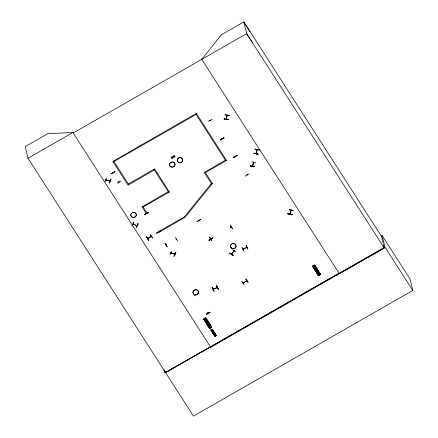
<?xml version="1.0" encoding="UTF-8"?>
<svg xmlns="http://www.w3.org/2000/svg" width="438" height="438" viewBox="0 0 438 438"><rect width="100%" height="100%" fill="white"/><g stroke="black" fill="none" stroke-linecap="round" stroke-linejoin="round"><path stroke-width="0.66" d="M226.238 119.185L227.158 115.035M226.397 119.016L227.311 115.063M250.333 165.81L254.62 166.67M254.62 166.681C254.85 166.845 249.868 166.966 250.339 165.772M258.102 154.149L253.805 153.147L258.053 154.351C250.979 152.867 253.706 152.895 258.113 154.127M287.843 213.99C301.103 216.427 278.897 211.778 292.124 214.877M287.881 213.711L292.162 214.582M252.491 165.931C252.994 167.842 254.889 156.432 252.37 166.04M289.912 213.941L290.224 213.673M290.17 214.155L291.221 210.065M216.826 287.492L216.865 287.656M217.314 287.667L217.215 287.372M246.955 247.41L242.871 248.976L243.178 248.636M242.833 248.833L242.991 249.145L243.353 248.817M246.944 247.246L246.55 247.569L246.906 247.076M253.564 162.657L253.717 162.334M289.989 214.16L291.073 210.037M224.141 118.933L228.455 119.519M224.13 118.818L224.103 119.114L228.483 119.618L224.141 118.895M148.088 238.327L147.956 238.179M243.002 282.937L246.769 280.753L246.495 280.933M246.534 281.103L246.649 280.61M210.919 238.349L211.083 238.71L211.034 238.387M230.864 227.18L231.149 226.999M231.111 226.829L231.171 227.196L231.007 226.84M231.839 253.722L231.614 254.215L231.428 253.876M250.344 165.914L254.648 166.769M233.136 255.513L229.594 253.186L233.284 255.343L229.715 252.918M225.11 114.855L229.435 115.583M259.307 149.911L255.031 149.008M257.024 149.703L255.836 153.404M257.029 150.02L257.183 149.692M255.781 162.766L251.516 161.803M289.047 209.769L293.389 210.443L289.025 209.676M291.111 210.202L291.16 210.673L290.925 210.388M113.103 172.588L113.201 172.939L112.949 172.818M166.046 244.941L166.352 244.99M176.262 239.471L176.109 239.126L176.421 239.356M242.915 248.981L242.898 248.757M229.441 115.528L225.088 114.756M105.109 181.869L106.472 177.927M105.826 179.689L105.892 180.056L105.93 179.668M106.22 179.75L106.182 180.133L106.308 179.859M110.978 179.142C110.223 178.343 109.046 183.155 109.593 183.084L110.967 179.131M110.748 179L109.418 183.024M146.741 213.218L147.026 213.777L146.648 213.465M158.446 231.779L158.638 231.669M158.332 231.707L158.425 231.417M158.666 231.877L158.463 231.582M210.41 120.45L210.3 120.751L210.081 120.401M210.443 120.658L210.103 120.439M221.918 138.742L221.721 138.43L222.071 138.605M221.852 138.353L222.099 138.813M198.923 220.582L199.274 220.812M235.195 156.607L235.556 156.864L235.272 156.311M196.197 294.977L196.377 295.053M246.972 174.866L247.054 174.685M207.694 312.989L207.913 313.34L207.891 312.929M259.258 150.075L254.971 149.232M133.645 222.28L131.947 226.134L133.804 222.263M133.305 224.333L133.147 224.212M137.954 223.681L136.273 227.618L138.173 223.834L137.932 223.67M136.273 227.618L138.162 223.829M169.917 254.79L171.597 250.941M170.787 252.66L170.836 253.027L170.825 252.671M175.737 252.288L174.056 256.225L175.956 252.436L175.715 252.277M174.056 256.225L175.791 252.381M257.111 150.103L256.849 149.845M253.531 162.317L253.657 162.701M146.325 237.018L148.761 240.363L146.506 236.81L148.761 240.363M241.847 281.295L244.108 284.755M209.517 237.089L211.559 240.665L209.375 237.166L211.751 240.451M212.299 287.509L214.034 291.128M243.731 250.919L242.006 247.12M233.788 250.875L233.936 251.215L234.231 250.843M151.499 236.547L151.362 236.23M243.079 283.096L243.386 282.718L242.959 282.959M242.959 282.773L243.095 283.063L246.829 280.72M231.111 227.021L230.821 227.371L230.744 226.988M230.859 227.344L231.187 226.95M235.94 251.965L232.43 249.578M118.78 181.896L119.032 182.016L118.933 181.666M119.032 181.984L118.884 181.671M201.743 59.36L221.393 34.761L243.84 21.9L381.416 236.235L382.971 242.761M184.77 217.412L159.262 232.189L158.83 231.516L184.371 216.881L211.269 183.615M184.338 216.739L185.055 217.347L211.948 184.08M166.199 244.809L166.205 245.253L166.21 244.826M176.147 239.296L176.24 239.055M176.394 239.394L176.306 239.066M204.141 318.793L203.911 319.012L209.797 328.462L210.218 328.221L204.141 318.793L210.213 328.232M204.3 318.787L210.076 328.265M211.39 327.58L205.323 318.147L211.1 327.744L211.351 327.602M205.592 318.081L211.505 327.525L205.564 318.087L205.865 317.917L211.746 327.383L205.865 317.917M211.773 327.361L205.696 317.933L203.774 319.012L209.55 328.599L211.603 327.372M209.572 328.593L203.769 319.006L209.676 328.451M216.208 335.656L215.863 335.875L211.954 329.562L212.26 329.338L216.224 335.65L214.916 336.346L215.272 336.203L211.335 329.896L210.979 330.066L214.828 336.45L216.317 335.623L212.375 329.321L211.089 330.038M216.202 335.628L212.156 329.349M312.743 266.156L318.656 275.59L312.579 266.167L318.366 275.759L320.419 274.533M313.115 265.948L319.023 275.392L318.733 275.551L312.82 266.107L313.126 265.937L319.006 275.403M320.167 274.763L314.303 265.286L314.002 265.455L319.943 274.894L314.051 265.433M314.681 265.078L320.578 274.533L314.681 265.078L314.281 265.308M319.91 274.9L320.419 274.538L314.517 265.127L320.589 274.522M246.977 247.426L242.953 249.145M105.865 179.854L109.894 180.949M148.044 238.507L147.896 238.168M151.449 236.558L151.4 236.208M246.824 280.928L246.753 280.599M133.042 224.223L133.453 224.344M133.42 224.53L133.393 224.141M171.203 253.131L171.17 252.748M203.665 319.149L209.588 328.577M204.059 318.924L209.928 328.39M205.219 318.289L211.143 327.717M205.323 318.147L211.258 327.613L205.351 318.169M210.908 330.142L214.861 336.433M212.003 329.502L212.359 329.338M215.945 335.804L212.195 329.431M312.48 266.309L318.404 275.737M312.946 265.997L318.869 275.431M314.134 265.308L320.074 274.774L314.166 265.329M243.408 282.921L243.309 282.57M246.567 247.382L246.517 247.196M213.487 288.932L213.624 289.304L213.602 288.981M217.237 287.722L213.295 289.239M338.996 273.197L165.564 372.546L27.988 158.211L72.916 132.473L73.239 132.977L246.638 33.644L243.84 21.9M154.324 169.982L128.071 185.186L112.818 161.419L196.388 113.382M154.641 168.882L128.35 183.938M147.184 213.284L146.478 213.853L142.027 206.928L168.285 191.724M169.462 191.97L143.171 207.032M212.397 183.451L211.685 184.026L204.278 172.479L225.422 160.204M226.599 160.45L205.417 172.583M150.42 234.659L152.616 238.13M150.393 234.664L152.796 238.037M151.444 236.378L147.573 238.403M147.781 238.661L151.482 236.52L151.302 236.219M245.718 278.99L248.154 282.439L245.926 278.968M380.978 236.181L382.15 235.513L410.039 278.968L412.782 290.471L193.481 416.1L165.586 372.639L165.263 371.276M165.586 372.639L384.887 247.016L382.15 235.513M114.909 171.592L111.033 173.776L114.931 171.691M111.077 173.837L114.92 171.652M117.05 183.144L120.937 181.036M210.459 346.825L164.661 372.82L163.905 369.65M384.329 248.154L339.319 273.701L201.42 58.856M208.203 121.403L212.047 119.229M223.949 137.724C216.892 142.421 220.982 138.501 224.092 138.003L220.128 139.996L223.966 137.756M233.197 157.406L237.166 155.43L233.208 157.412M237.144 155.381L233.29 157.543L237.166 155.43M144.77 214.467L148.613 212.244M144.792 214.511L148.602 212.227L144.754 214.401M249.069 173.974L245.253 176.18M156.673 232.961L160.527 230.81L160.664 231.078L156.815 233.251C156.935 231.866 165.679 228.39 156.694 233.06M196.952 221.442L200.796 219.268M197.045 221.584L200.911 219.46M230.306 225.198L232.501 228.674L230.295 225.192M211.023 238.529L210.563 238.776L210.913 238.787M210.738 238.88L211.143 238.65M208.981 240.177C213.635 236.849 214.62 237.544 209.09 240.369L212.791 237.905M212.841 238.042L208.959 240.101M209.085 240.352L212.934 238.19M194.133 295.798L197.981 293.624M209.917 312.217C198.025 318.809 218.086 307.722 206.183 314.583L209.933 312.25M204.371 319.97L206.298 318.891M206.939 324.082L208.871 323.003M314.511 265.094L312.584 266.173L318.519 275.633M207.541 325.045L209.468 323.967M208.077 325.894L210.005 324.815M313.186 267.131L315.114 266.052M208.674 326.852L210.601 325.773M209.074 327.493L211.001 326.414M315.754 271.242L317.681 270.164M211.844 329.6L211.417 329.765M211.466 330.597L212.556 329.989M211.379 330.695L212.665 329.973M316.356 272.201L318.284 271.122M316.888 273.055L318.815 271.976M317.49 274.013L319.417 272.934M317.889 274.653L319.817 273.569M213.092 333.438L214.379 332.716M214.516 335.711L215.803 334.988M175.304 237.533L177.587 240.966M166.363 245.138L166.068 244.886M167.234 246.906L165 243.342L167.212 246.813M170.869 252.841L174.882 254.062M252.545 165.898L252.441 166.259M247.842 249.162L246.079 245.362L247.842 249.058M216.629 285.647L218.381 289.359L216.64 285.653M210.804 238.841L210.694 238.535M211.242 329.923L215.277 336.198M215.261 336.209L211.335 329.896M151.154 236.723L151.033 236.367M218.151 289.354L216.416 285.751M217.149 287.536L213.142 289.129M216.919 287.854L216.805 287.547M213.301 289.414L213.207 289.053M216.033 335.782L212.014 329.475M231.571 254.215L234.199 250.875L233.974 250.64M73.206 132.993L72.883 132.49L47.665 133.727L25.218 146.588L27.988 158.211M210.213 120.324L210.454 120.614M235.31 156.476L235.507 156.601M109.933 181.113L105.865 180.002M210.278 120.751L210.065 120.439M199.12 220.933L198.907 220.621M137.034 225.389L136.629 225.603L137.001 225.575M292.173 214.713L287.886 213.673M133.086 224.234L137.094 225.592M133.026 224.371L136.952 225.581M170.809 252.972L174.844 254.379L174.817 253.996M211.302 183.763L211.981 184.223M118.835 182.077L118.758 181.956M208.001 313L207.678 313.05M210.738 239.077L210.656 238.496M158.463 231.959L158.326 231.658M243.922 22.234L249.934 31.541M252.655 42.946L246.638 33.644L384.214 247.979L210.782 347.329L72.883 132.49M384.887 247.016L412.782 290.471M196.421 113.53L226.632 160.593M212.43 183.599L204.984 171.91M243.462 282.86L243.243 282.559M154.674 169.024L169.495 192.112M184.371 216.881L184.803 217.555M147.223 213.426L142.739 206.358M314.424 265.225L320.337 274.67M211.806 329.546L215.868 335.875M211.067 329.956L215.025 336.34L210.974 330.049M113.19 172.917L113.042 172.577M247.185 174.937L246.95 174.505M208.023 313.181L207.787 312.748M383.283 244.065L383.902 246.676M257.144 149.528L256.055 153.448M256.12 153.125L256.077 153.453M246.802 247.076L246.939 247.448M225.855 160.877L196.076 114.482M246.495 247.256L246.55 247.569M243.243 248.658L243.314 249.008M246.38 280.763L246.446 281.13M230.722 227.048L230.799 227.36M242.975 282.713L243.139 283.074M234.067 250.596L231.412 253.969M196.821 114.055L113.218 161.951M214.779 333.356L213.481 334.035M168.718 192.397L153.891 169.309M174.532 253.898L174.461 254.243L174.472 253.92M147.737 238.496L147.628 238.321M128.783 184.612L113.962 161.523M136.689 225.318L136.7 225.674M133.004 224.053L132.944 224.19M171.986 156.711L171.97 157.521L170.957 157.302L171.942 157.74L171.91 158.759L172.178 157.817L173.169 158.036L172.2 157.603L172.233 156.569L171.986 156.711M173.974 155.572L173.957 156.382L172.944 156.163L173.93 156.601L173.902 157.614L174.165 156.678L175.162 156.897L174.193 156.465L174.22 155.43L173.974 155.572M213.607 333.285C214.018 334.446 214.576 332.426 213.607 333.285M212.129 287.585L214.078 291.21L212.129 287.585M215.124 333.882L213.848 334.643L215.124 333.882M215.523 334.522L214.248 335.284L215.523 334.522M231.905 248.406A2.781 2.551 -13.4 0 0 236.049 246.03A2.781 2.551 -13.4 0 0 231.894 243.971A2.781 2.551 -13.4 0 0 231.905 248.406M231.894 248.362A2.781 2.551 -13.4 0 0 236.044 245.986A2.781 2.551 -13.4 0 0 231.883 243.928A2.781 2.551 -13.4 0 0 231.894 248.362M178.578 162.443A2.776 2.546 -13.4 0 0 182.717 160.073A2.776 2.546 -13.4 0 0 178.567 158.019A2.776 2.546 -13.4 0 0 178.578 162.443M178.573 162.361A2.759 2.529 -13.4 0 0 182.684 160.007A2.759 2.529 -13.4 0 0 178.562 157.965A2.759 2.529 -13.4 0 0 178.573 162.361M170.919 166.834A2.776 2.546 -13.4 0 0 175.058 164.464A2.776 2.546 -13.4 0 0 170.908 162.405A2.776 2.546 -13.4 0 0 170.919 166.834M170.908 166.752A2.759 2.529 -13.4 0 0 175.025 164.392A2.759 2.529 -13.4 0 0 170.897 162.35A2.759 2.529 -13.4 0 0 170.908 166.752M194.33 294.615A2.781 2.551 -13.4 0 0 198.474 292.239A2.781 2.551 -13.4 0 0 194.308 290.137A2.781 2.551 -13.4 0 0 194.319 294.571A2.781 2.551 -13.4 0 0 198.463 292.195A2.781 2.551 -13.4 0 0 194.319 290.18A2.781 2.551 -13.4 0 0 194.33 294.615M132.177 217.21A2.765 2.535 -13.4 0 0 136.3 214.85A2.765 2.535 -13.4 0 0 132.167 212.802A2.765 2.535 -13.4 0 0 132.177 217.21M132.161 217.133A2.759 2.529 -13.4 0 0 136.278 214.779A2.759 2.529 -13.4 0 0 132.15 212.737A2.759 2.529 -13.4 0 0 132.161 217.133"/></g></svg>
